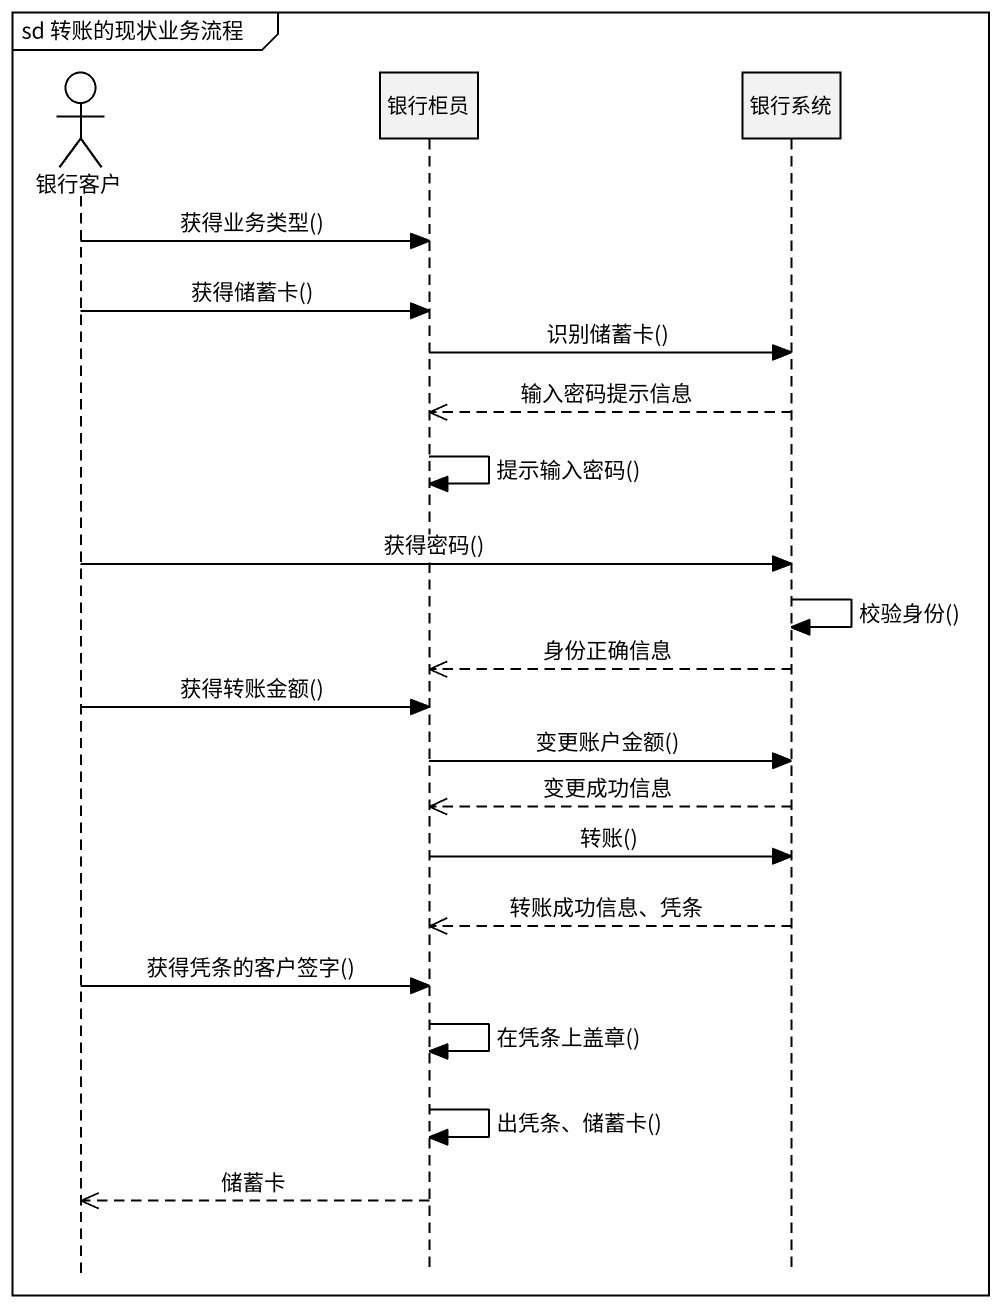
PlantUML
@startuml
mainframe sd 转账的现状业务流程
hide footbox
actor 银行客户
participant 银行柜员
participant 银行系统

银行客户 -> 银行柜员 : 获得业务类型()
银行客户 -> 银行柜员 : 获得储蓄卡()
银行柜员 -> 银行系统 : 识别储蓄卡()
银行系统 -->> 银行柜员 : 输入密码提示信息
银行柜员 -> 银行柜员 : 提示输入密码()
银行客户 -> 银行系统 : 获得密码()
银行系统 -> 银行系统 : 校验身份()
银行系统 -->> 银行柜员 : 身份正确信息
银行客户 -> 银行柜员 : 获得转账金额()
银行柜员 -> 银行系统 : 变更账户金额()
银行系统 -->> 银行柜员 : 变更成功信息
银行柜员 -> 银行系统 : 转账()
银行系统 -->> 银行柜员 : 转账成功信息、凭条
银行客户 -> 银行柜员 : 获得凭条的客户签字()
银行柜员 -> 银行柜员 : 在凭条上盖章()
银行柜员 -> 银行柜员 : 出凭条、储蓄卡()
银行柜员 -->> 银行客户 : 储蓄卡
@enduml
